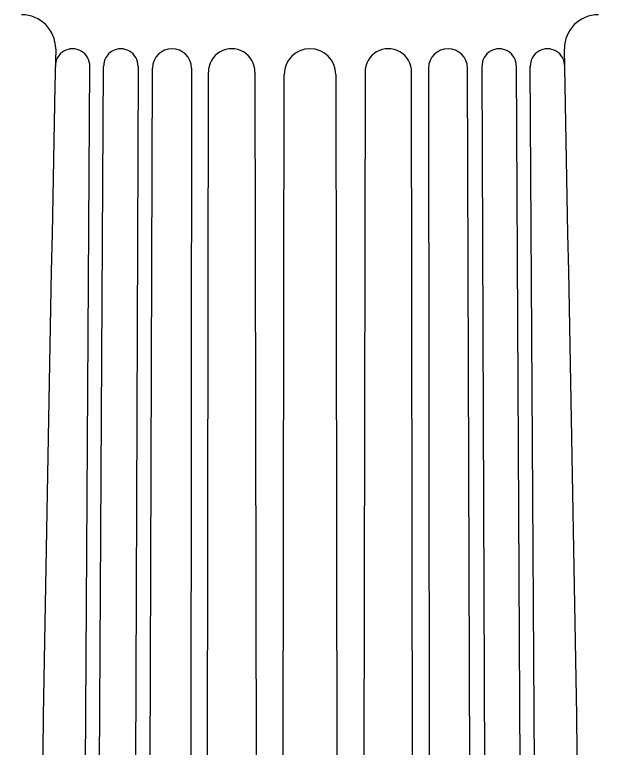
# Model space of a CAD drawing. Header units: millimetres. Extents: x 0 to 1128, y 0 to 3594.
# Drawn here: x 431.2 to 790.3, y 2695.2 to 3141.4 of the extents above; entities that cross this region are included whole.
import ezdxf

# ---------------------------------------------------------------- set-up
doc = ezdxf.new("R2010")
doc.units = ezdxf.units.MM
doc.layers.add('ceco.net 396 Corinthian column', color=7, linetype='Continuous')

msp = doc.modelspace()

# ---------------------------------------------------------------- linework, layer by layer
at = {"layer": 'ceco.net 396 Corinthian column'}
for p, q in [((459.07, 243.38), (476.81, 3110.03)), ((469.04, 243.41), (485.23, 3110.01)), ((506.18, 3110.01), (496.28, 243.08)), ((505.44, 244.77), (514.95, 3108.96)), ((538.65, 3108.96), (536.25, 244.77)), ((544.85, 247.99), (548.96, 3106.49)), ((577.26, 3106.49), (581.64, 247.99)), ((644.19, 3106.49), (639.81, 247.99)), ((676.6, 247.99), (672.49, 3106.49)), ((682.8, 3108.96), (685.19, 244.77)), ((716, 244.77), (706.5, 3108.96)), ((715.26, 3110.01), (725.16, 243.08)), ((752.4, 243.41), (736.21, 3110.01)), ((762.37, 243.38), (744.63, 3110.03)), ((590.38, 249.84), (595.08, 3105.06)), ((626.37, 3105.06), (631.06, 249.84))]:
    msp.add_line(p, q, dxfattribs=at)
for centre, radius, start, end in [((435.34, 3120.71), 20.74, 0, 90), ((786.11, 3120.71), 20.74, 90, 180), ((122820.3, 651.02), 122389.14, 178.843752, 180.194266), ((466.34, 3110.24), 10.48, 358.811, 181.189), ((495.71, 3110.23), 10.48, 358.811, 181.189), ((526.8, 3108.86), 11.85, 0.5192, 179.4808), ((563.11, 3106.56), 14.15, 359.7129, 180.2871), ((610.72, 3105.06), 15.65, 0, 180), ((658.34, 3106.56), 14.15, 359.7129, 180.2871), ((694.65, 3108.86), 11.85, 0.5192, 179.4808), ((725.74, 3110.23), 10.48, 358.811, 181.189), ((755.11, 3110.24), 10.48, 358.811, 181.189), ((-121598.85, 651.02), 122389.14, 359.805734, 1.156248)]:
    msp.add_arc(centre, radius, start, end, dxfattribs=at)

doc.saveas('drawing.dxf')
